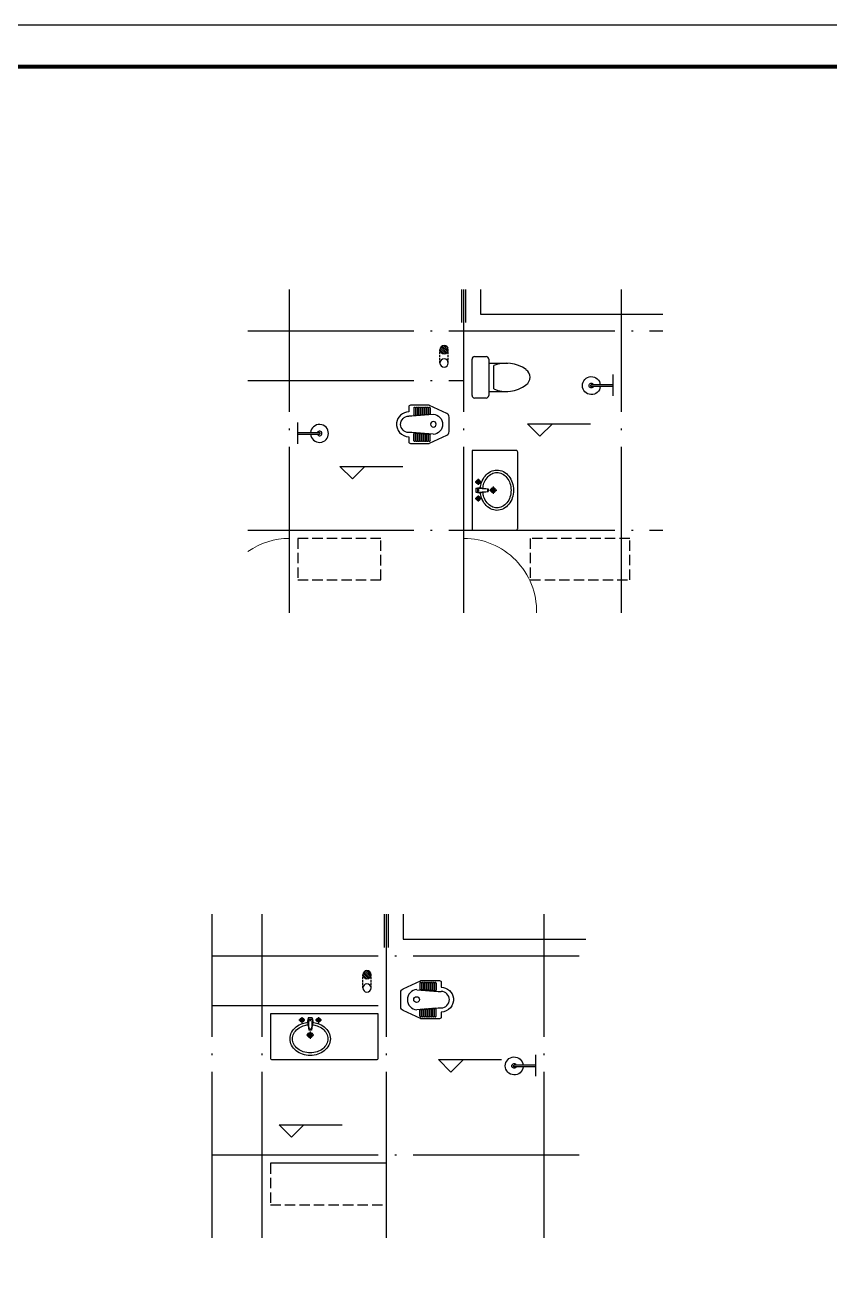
# Model space of a CAD drawing. Extents: x -737978 to 768813, y -372247 to 1140308.
# Drawn here: x 180195 to 189893, y -254028 to -238910 of the extents above; entities that cross this region are included whole.
import ezdxf

# ---------------------------------------------------------------- set-up
doc = ezdxf.new("R2010")
doc.units = 0
doc.header["$LTSCALE"] = 1000
doc.header["$MEASUREMENT"] = 0
doc.linetypes.add('DASH', pattern=[0.35, 0.25, -0.1])
doc.linetypes.add('DOTE', pattern=[2.42, 2, -0.2, 0.02, -0.2])
doc.layers.get('0').update_dxf_attribs({"linetype": 'CONTINUOUS'})
for name, color, linetype in [('A-FLOR-OTHER1-ON', 253, 'CONTINUOUS'), ('A-FURN', 247, 'CONTINUOUS'), ('DIM_ELEV', 3, 'CONTINUOUS'), ('DOTE', 1, 'DOTE'), ('J-FURN-厨卫', 253, 'CONTINUOUS'), ('PUB_TITLE', 4, 'CONTINUOUS'), ('WINDOW', 4, 'CONTINUOUS')]:
    doc.layers.add(name, color=color, linetype=linetype)

# ---------------------------------------------------------------- blocks, each defined once
blk = doc.blocks.new('YTLG')
at = {"layer": 'J-FURN-厨卫', "linetype": 'Continuous'}
h = blk.add_hatch(dxfattribs=at)
h.set_pattern_fill('ANSI31', color=256, scale=10)
h.set_pattern_definition([(45, (-1288290.313, 414148.037), (-11.22532015, 11.22532015), [])])
edge = h.paths.add_edge_path()
edge.add_arc((155403, -14017), 50, 0, 360, ccw=False)
at = {"layer": 'J-FURN-厨卫', "linetype": 'DASH', "ltscale": 0.1}
for p, q in [((155353, -14177), (155353, -14017)), ((155453, -14177), (155453, -14017))]:
    blk.add_line(p, q, dxfattribs=at)
at = {"layer": 'J-FURN-厨卫', "linetype": 'Continuous'}
blk.add_circle((155403, -14017), 50, dxfattribs=at)
at = {"layer": 'J-FURN-厨卫', "color": 200, "linetype": 'Continuous'}
blk.add_circle((155403, -14177), 50, dxfattribs=at)
blk = doc.blocks.new('$plan$00002939')
at = {"layer": 'J-FURN-厨卫'}
blk.add_line((-10, 0), (10, 0), dxfattribs=at)
for points in [[(-124, 0), (133, 0)], [(-10, 0), (-10, -263)], [(10, 0), (10, -263)]]:
    blk.add_lwpolyline(points, dxfattribs=at)
for centre, radius, start, end in [((0, -262), 108, 95.306, 84.694), ((0, -262), 28.3, 110.6725, 69.3275), ((0, -260), 10.5, 197.2381, 342.7619)]:
    blk.add_arc(centre, radius, start, end, dxfattribs=at)
blk = doc.blocks.new('dsdsdssfdsd')
at = {"layer": 'J-FURN-厨卫'}
for p, q in [((4273, 23984), (4273, 24057)), ((4137, 23920), (4047, 23920)), ((4092, 23875), (4092, 23965)), ((4261, 23952), (4153, 23937)), ((4300, 23945), (4153, 23937)), ((4153, 23904), (4153, 23937)), ((4300, 23895), (4153, 23904)), ((4261, 23889), (4153, 23904)), ((4163, 23903), (4163, 23938)), ((4310, 24020), (4237, 24020)), ((4300, 23945), (4261, 23952)), ((4300, 23895), (4261, 23889)), ((4280, 23896), (4280, 23944)), ((4300, 23895), (4300, 23945)), ((4310, 23820), (4237, 23820)), ((4273, 23784), (4273, 23857))]:
    blk.add_line(p, q, dxfattribs=at)
blk.add_lwpolyline([(4347, 24400), (3817, 24400, 0.414214), (3797, 24380), (3797, 23460, 0.414214), (3817, 23440), (4347, 23440)], format="xyb", close=True, dxfattribs=at)
for points in [[(3847, 23920, -0.080052), (3862, 24013, -0.088849), (3904, 24090, -0.104988), (3970, 24144, -0.12017), (4047, 24163, -0.12017), (4124, 24144, -0.104988), (4191, 24090, -0.088849), (4232, 24013, -0.055034), (4246, 23950, -0.080052)], [(3877, 23920, -0.080052), (3891, 24004, -0.088849), (3927, 24071, -0.104988), (3984, 24118, -0.12017), (4047, 24133, -0.12017), (4110, 24118, -0.104988), (4167, 24071, -0.088849), (4204, 24004, -0.056066), (4216, 23946, -0.080052)], [(4246, 23891, -0.055034), (4232, 23827, -0.088849), (4191, 23751, -0.104988), (4124, 23696, -0.12017), (4047, 23678, -0.12017), (3970, 23696, -0.104988), (3904, 23751, -0.088849), (3862, 23827, -0.080052), (3847, 23920, -0.080052)], [(4216, 23895, -0.056066), (4204, 23837, -0.088849), (4167, 23770, -0.104988), (4110, 23723, -0.12017), (4047, 23708, -0.12017), (3984, 23723, -0.104988), (3927, 23770, -0.088849), (3891, 23837, -0.080052), (3877, 23920, -0.080052)]]:
    blk.add_lwpolyline(points, format="xyb", dxfattribs=at)
for centre, radius in [((4273, 24020), 25), ((4092, 23920), 30), ((4092, 23920), 20), ((4273, 24020), 15), ((4273, 23820), 25), ((4273, 23820), 15)]:
    blk.add_circle(centre, radius, dxfattribs=at)
for centre, start, end in [((4272, 23922), 350.5252, 189.4748), ((4272, 23919), 170.5252, 9.4748)]:
    blk.add_arc(centre, 7.19, start, end, dxfattribs=at)
blk = doc.blocks.new('A$C4EF24E33')
at = {"layer": 'J-FURN-厨卫'}
for p, q in [((184, 330), (147, 330)), ((441, 350), (184, 330)), ((209, 428), (209, 343)), ((229, 428), (229, 343)), ((234, 428), (234, 345)), ((254, 428), (254, 345)), ((259, 428), (259, 347)), ((279, 428), (279, 347)), ((284, 428), (284, 349)), ((304, 428), (304, 349)), ((309, 428), (309, 351)), ((329, 428), (329, 351)), ((334, 428), (334, 353)), ((354, 428), (354, 353)), ((359, 428), (359, 355)), ((379, 428), (379, 355)), ((384, 428), (384, 357)), ((404, 428), (404, 357)), ((184, 130), (147, 130)), ((441, 110), (184, 130)), ((209, 32), (209, 117)), ((229, 32), (229, 117)), ((234, 32), (234, 115)), ((254, 32), (254, 115)), ((259, 32), (259, 113)), ((279, 32), (279, 113)), ((284, 32), (284, 111)), ((304, 32), (304, 111)), ((309, 32), (309, 109)), ((329, 32), (329, 109)), ((334, 32), (334, 107)), ((354, 32), (354, 107)), ((359, 32), (359, 105)), ((379, 32), (379, 105)), ((384, 32), (384, 103)), ((404, 32), (404, 103))]:
    blk.add_line(p, q, dxfattribs=at)
blk.add_lwpolyline([(147, 380), (147, 440, -0.414214), (167, 460), (387, 460, -0.108031), (395, 458), (605, 362, -0.293069), (634, 317), (634, 143, -0.293069), (605, 98), (395, 2, -0.108031), (387, 0), (167, 0, -0.414214), (147, 20), (147, 80, -0.370477), (0, 212, -0.440428)], format="xyb", close=True, dxfattribs=at)
blk.add_circle((444, 229), 33.9, dxfattribs=at)
for centre, radius, start, end in [((149, 230), 100, 90.7749, 269.225), ((219, 428), 10, 360, 180), ((219, 343), 10, 180, 360), ((244, 428), 10, 360, 180), ((244, 345), 10, 180, 360), ((269, 428), 10, 360, 180), ((269, 347), 10, 180, 360), ((294, 428), 10, 360, 180), ((294, 349), 10, 180, 360), ((319, 428), 10, 360, 180), ((319, 351), 10, 180, 360), ((344, 428), 10, 360, 180), ((344, 353), 10, 180, 360), ((369, 428), 10, 360, 180), ((369, 355), 10, 180, 360), ((394, 428), 10, 360, 180), ((394, 357), 10, 180, 360), ((435, 231), 120, 359.7121, 87.2241), ((435, 229), 120, 272.7759, 0.2878), ((219, 117), 10, 360, 180), ((219, 32), 10, 180, 360), ((244, 115), 10, 360, 180), ((244, 32), 10, 180, 360), ((269, 113), 10, 360, 180), ((269, 32), 10, 180, 360), ((294, 111), 10, 360, 180), ((294, 32), 10, 180, 360), ((319, 109), 10, 360, 180), ((319, 32), 10, 180, 360), ((344, 107), 10, 360, 180), ((344, 32), 10, 180, 360), ((369, 105), 10, 360, 180), ((369, 32), 10, 180, 360), ((394, 103), 10, 360, 180), ((394, 32), 10, 180, 360)]:
    blk.add_arc(centre, radius, start, end, dxfattribs=at)
blk = doc.blocks.new('A$C22166362')
at = {"layer": 'J-FURN-厨卫'}
for p, q in [((499, 30), (499, 470)), ((529, 500), (669, 500)), ((699, 470), (699, 30)), ((499, 420), (269, 420)), ((439, 110), (439, 390)), ((499, 80), (269, 80)), ((669, 0), (529, 0))]:
    blk.add_line(p, q, dxfattribs=at)
for centre, radius, start, end in [((529, 470), 30, 90, 180), ((669, 470), 30, 0, 90), ((110, 250), 110, 123.4509, 236.5491), ((286, 23), 398, 67.4505, 126.6381), ((286, 477), 398, 233.3619, 292.5495), ((529, 30), 30, 180, 270), ((669, 30), 30, 270, 0)]:
    blk.add_arc(centre, radius, start, end, dxfattribs=at)

msp = doc.modelspace()

# ---------------------------------------------------------------- linework, layer by layer
at = {"color": 1, "linetype": 'DASH', "ltscale": 0.5}
for points in [[(183481.2, -245093.8), (183481.2, -245593.8), (184481.2, -245593.8), (184481.2, -245093.8)], [(186281.2, -245093.7), (186281.2, -245593.7), (187481.2, -245593.7), (187481.2, -245093.7)], [(183151, -252623.6), (183151, -253123.6), (184551, -253123.6), (184551, -252623.6)]]:
    msp.add_lwpolyline(points, close=True, dxfattribs=at)
at = {"lineweight": 13, "extrusion": (0, 0, -1)}
msp.add_arc((-183381.2, -245971.3), 877.5, 55.26368, 90, dxfattribs=at)
at = {"lineweight": 13}
msp.add_arc((185481.2, -245971.3), 877.5, 358.75715, 90, dxfattribs=at)
at = {"layer": 'A-FLOR-OTHER1-ON'}
for points in [[(185681.2, -242093.8), (185681.2, -242393.8), (187881.2, -242393.8)], [(184751, -249623.6), (184751, -249923.6), (186951, -249923.6)]]:
    msp.add_lwpolyline(points, dxfattribs=at)
at = {"layer": 'A-FURN'}
for points in [[(185456.2, -242493.8), (185456.2, -242093.8)], [(185506.2, -242493.8), (185506.2, -242093.8)], [(184526, -250023.6), (184526, -249623.6)], [(184576, -250023.6), (184576, -249623.6)]]:
    msp.add_lwpolyline(points, dxfattribs=at)
at = {"layer": 'DIM_ELEV'}
for p, q in [((186399.4, -243863), (186249.4, -243713)), ((186249.4, -243713), (187008.9, -243713)), ((186399.4, -243863), (186549.4, -243713)), ((184138.6, -244377.2), (183988.6, -244227.2)), ((183988.6, -244227.2), (184748.1, -244227.2)), ((184138.6, -244377.2), (184288.6, -244227.2)), ((185327.2, -251524), (185177.2, -251374)), ((185177.2, -251374), (185936.7, -251374)), ((185327.2, -251524), (185477.2, -251374)), ((183405.7, -252308.2), (183255.7, -252158.2)), ((183255.7, -252158.2), (184015.2, -252158.2)), ((183405.7, -252308.2), (183555.7, -252158.2))]:
    msp.add_line(p, q, dxfattribs=at)
at = {"layer": 'DOTE'}
for p, q in [((183381.2, -245990.3), (183381.2, -242093.8)), ((185481.2, -245990.3), (185481.2, -242093.8)), ((187381.2, -245990.3), (187381.2, -242093.8)), ((182881.2, -242593.8), (187881.2, -242593.8)), ((182881.2, -243193.8), (185481.2, -243193.8)), ((182451, -253520.1), (182451, -249623.6)), ((183051, -253520.1), (183051, -249623.6)), ((184551, -253520.1), (184551, -249623.6)), ((186451, -253520.1), (186451, -249623.6)), ((182451, -250123.6), (186951, -250123.6)), ((182451, -250723.6), (184551, -250723.6))]:
    msp.add_line(p, q, dxfattribs=at)
for points in [[(182881.2, -244993.7), (187881.2, -244993.7)], [(182451, -252523.4), (186951, -252523.4)]]:
    msp.add_lwpolyline(points, dxfattribs=at)
at = {"layer": 'J-FURN-厨卫'}
for p, q in [((183567.6, -250897.6), (183494.5, -250897.6)), ((183531, -250861.1), (183531, -250934.1)), ((183606, -250871.2), (183599.6, -250910.1)), ((183599.6, -250910.1), (183614.3, -251017.8)), ((183656, -250871.2), (183606, -250871.2)), ((183606, -250871.2), (183614.3, -251017.8)), ((183654.9, -250890.9), (183607.2, -250890.9)), ((183656, -250871.2), (183647.7, -251017.8)), ((183662.5, -250910.1), (183647.7, -251017.8)), ((183656, -250871.2), (183662.5, -250910.1)), ((183767.6, -250897.6), (183694.5, -250897.6)), ((183731, -250861.1), (183731, -250934.1)), ((183676.1, -251078.6), (183586, -251078.6)), ((183648.2, -251007.7), (183613.9, -251007.7)), ((183647.7, -251017.8), (183614.3, -251017.8)), ((183631, -251033.5), (183631, -251123.6))]:
    msp.add_line(p, q, dxfattribs=at)
msp.add_lwpolyline([(183151, -250823.6), (183151, -251353.6, 0.4142136), (183171, -251373.6), (184431, -251373.6, 0.4142136), (184451, -251353.6), (184451, -250823.6)], format="xyb", close=True, dxfattribs=at)
for points in [[(183631, -251323.6, -0.0800516), (183538.2, -251308.6, -0.0888494), (183461.8, -251267.2, -0.1049875), (183407, -251200.4, -0.1201704), (183388.2, -251123.6, -0.1201704), (183407, -251046.7, -0.1049875), (183461.8, -250979.9, -0.0888494), (183538.2, -250938.5, -0.0550337), (183601.6, -250925, -0.0800516)], [(183631, -251293.6, -0.0800516), (183547.6, -251280.1, -0.0888494), (183480.6, -251243.8, -0.1049875), (183433.6, -251186.6, -0.1201704), (183418.2, -251123.6, -0.1201704), (183433.6, -251060.6, -0.1049875), (183480.6, -251003.4, -0.0888494), (183547.6, -250967, -0.0560664), (183605.7, -250954.8, -0.0800516)], [(183660.4, -250925, -0.0550337), (183723.9, -250938.5, -0.0888494), (183800.3, -250979.9, -0.1049875), (183855.1, -251046.7, -0.1201704), (183873.9, -251123.6, -0.1201704), (183855.1, -251200.4, -0.1049875), (183800.3, -251267.2, -0.0888494), (183723.9, -251308.6, -0.0800516), (183631, -251323.6, -0.0800516)], [(183656.4, -250954.8, -0.0560664), (183714.5, -250967, -0.0888494), (183781.5, -251003.4, -0.1049875), (183828.5, -251060.6, -0.1201704), (183843.9, -251123.6, -0.1201704), (183828.5, -251186.6, -0.1049875), (183781.5, -251243.8, -0.0888494), (183714.5, -251280.1, -0.0800516), (183631, -251293.6, -0.0800516)]]:
    msp.add_lwpolyline(points, format="xyb", dxfattribs=at)
for centre, radius in [((183531, -250897.6), 25), ((183531, -250897.6), 15), ((183731, -250897.6), 25), ((183731, -250897.6), 15), ((183631, -251078.6), 30), ((183631, -251078.6), 20)]:
    msp.add_circle(centre, radius, dxfattribs=at)
for centre, start, end in [((183629.9, -250898.3), 80.52523, 279.47477), ((183632.2, -250898.3), 260.52523, 99.47477)]:
    msp.add_arc(centre, 7.19, start, end, dxfattribs=at)
at = {"layer": 'PUB_TITLE'}
msp.add_lwpolyline([(137574.9, -268609.7), (200624.9, -268609.7), (200624.9, -238909.7), (137574.9, -238909.7)], close=True, dxfattribs=at)
at = {"layer": 'PUB_TITLE', "const_width": 50}
msp.add_lwpolyline([(138824.9, -268109.7), (200124.9, -268109.7), (200124.9, -239409.7), (138824.9, -239409.7)], close=True, dxfattribs=at)
at = {"layer": 'WINDOW'}
msp.add_lwpolyline([(184451, -252623.6), (183151, -252623.6)], dxfattribs=at)

# ---------------------------------------------------------------- block references
at = {"xscale": -1}
for p in [(340647.7, -228804.1), (339717.5, -236333.8)]:
    msp.add_blockref('YTLG', p, dxfattribs=at)
at = {"layer": 'J-FURN-厨卫'}
for name, p, rotation in [('A$C22166362', (186280.4, -242903.1), 180), ('$plan$00002939', (183481.2, -243829.7), 90), ('dsdsdssfdsd', (189928.4, -220593.3), 180), ('A$C4EF24E33', (185356.8, -250421.8), 180)]:
    msp.add_blockref(name, p, dxfattribs=dict(at, rotation=rotation))
at = {"layer": 'J-FURN-厨卫', "xscale": -1}
for name, p, rotation in [('$plan$00002939', (187281.2, -243253.5), 270), ('A$C4EF24E33', (184671.4, -243490.1), 180), ('$plan$00002939', (186351, -251450.3), 270)]:
    msp.add_blockref(name, p, dxfattribs=dict(at, rotation=rotation))

doc.saveas('drawing.dxf')
